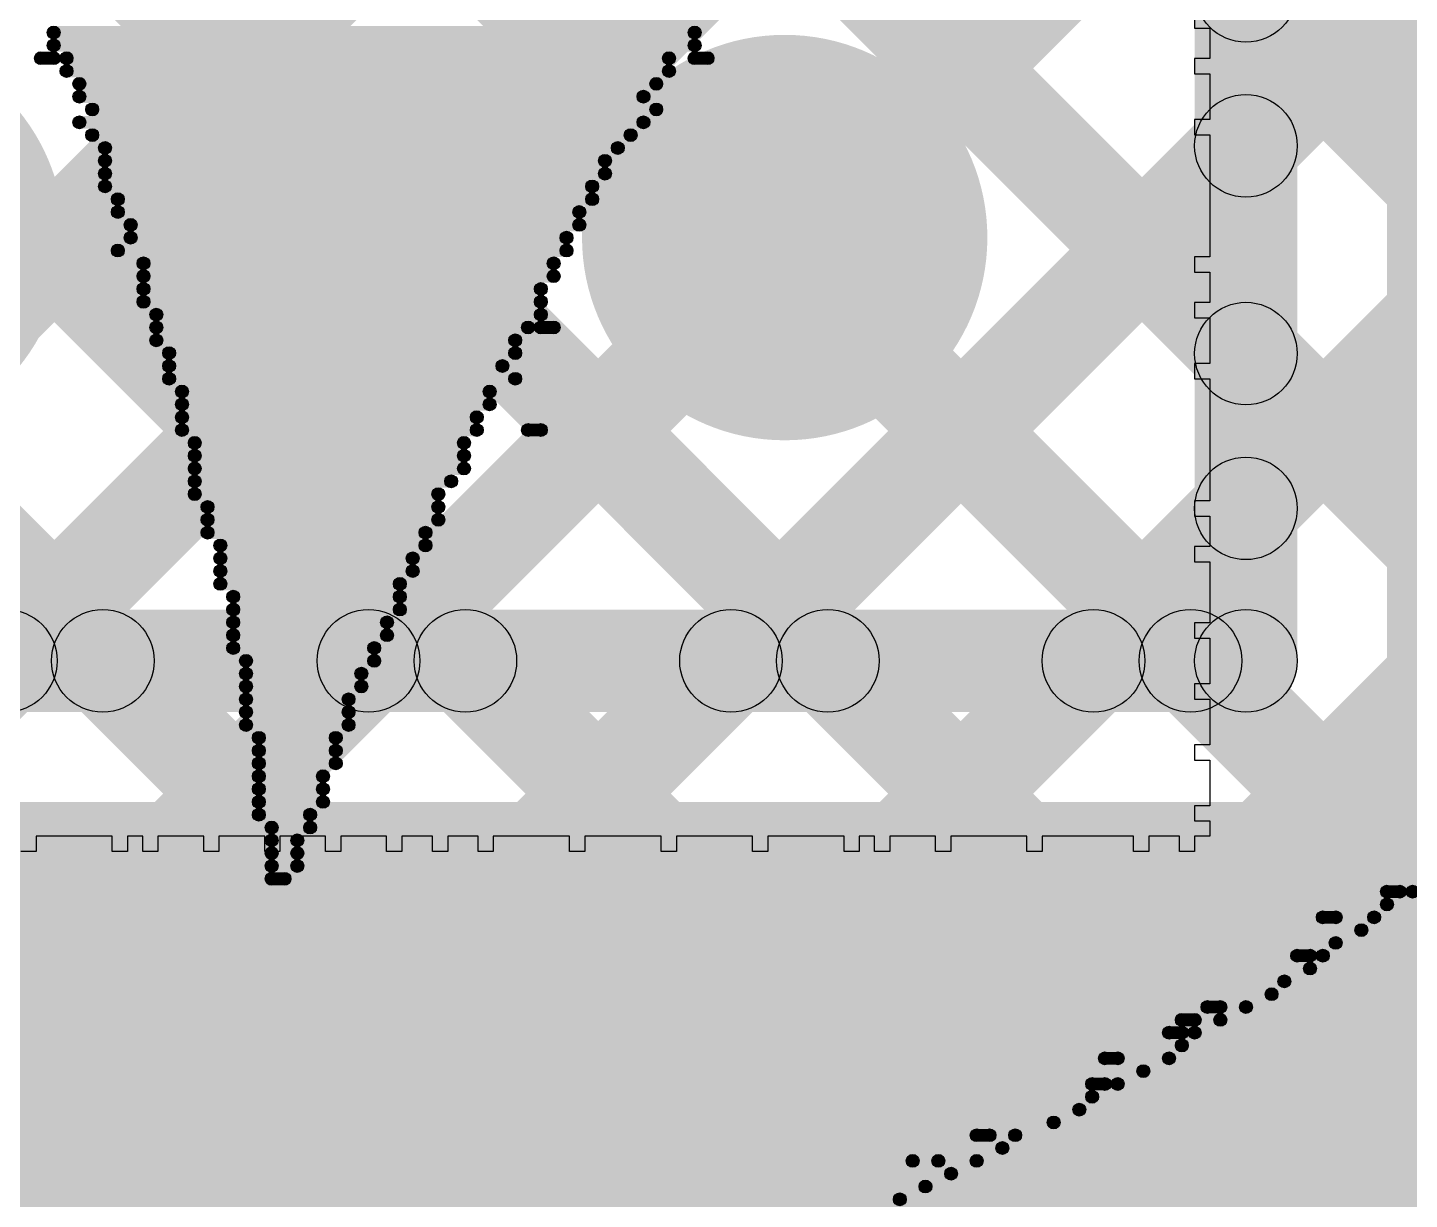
# Model space of a CAD drawing. Header units: millimetres. Extents: x 3.07 to 5.81, y 1.29 to 3.84.
# Drawn here: x 4.778 to 4.8857, y 1.425 to 1.5164 of the extents above; entities that cross this region are included whole.
import ezdxf

# ---------------------------------------------------------------- set-up
doc = ezdxf.new("R2010")
doc.units = ezdxf.units.MM
doc.header["$MEASUREMENT"] = 0
for name, color, linetype in [('BottomLayer', 5, 'Continuous'), ('BottomOverlay', 54, 'Continuous'), ('BottomSolder', 6, 'Continuous'), ('TopLayer', 1, 'Continuous'), ('TopOverlay', 2, 'Continuous'), ('TopSolder', 216, 'Continuous'), ('ViaHoleLayer', 16, 'Continuous')]:
    doc.layers.add(name, color=color, linetype=linetype)

msp = doc.modelspace()

# ---------------------------------------------------------------- hatches: boundary and pattern name
at = {"layer": 'BottomLayer'}
for points in [[(4.884, 1.449), (4.922, 1.449), (4.922, 2.071), (4.884, 2.071)], [(4.877, 1.467), (4.869, 1.467), (4.869, 1.92881), (4.877, 1.92881)], [(4.50417, 1.85413), (4.50983, 1.85979), (4.87583, 1.49379), (4.87017, 1.48813)], [(4.50417, 1.82585), (4.50983, 1.83151), (4.87151, 1.46983), (4.86585, 1.46417)], [(4.50417, 1.79757), (4.50983, 1.80322), (4.84322, 1.46983), (4.83757, 1.46417)], [(4.50417, 1.76928), (4.50983, 1.77494), (4.81494, 1.46983), (4.80928, 1.46417)], [(4.50417, 1.741), (4.50983, 1.74665), (4.78665, 1.46983), (4.781, 1.46417)], [(4.75081, 1.46417), (4.74515, 1.46983), (4.87017, 1.59485), (4.87583, 1.58919)], [(4.77909, 1.46417), (4.77343, 1.46983), (4.87017, 1.56657), (4.87583, 1.56091)], [(4.80737, 1.46417), (4.80172, 1.46983), (4.87017, 1.53828), (4.87583, 1.53263)], [(4.83566, 1.46417), (4.83, 1.46983), (4.87017, 1.51), (4.87583, 1.50434)], [(4.86394, 1.46417), (4.85829, 1.46983), (4.87017, 1.48171), (4.87583, 1.47606)], [(4.49574, 1.463), (4.49574, 1.471), (4.873, 1.471), (4.873, 1.463)], [(4.122, 1.396), (5.263, 1.396), (5.263, 1.456), (4.122, 1.456)]]:
    msp.add_hatch(color=5, dxfattribs=at).paths.add_polyline_path(points)
h = msp.add_hatch(color=5, dxfattribs=at)
edge = h.paths.add_edge_path()
edge.add_arc((4.873, 1.51925), 0.004, 0, 360)
h = msp.add_hatch(color=5, dxfattribs=at)
edge = h.paths.add_edge_path()
edge.add_arc((4.80102, 1.4999), 0.01181, 0, 360)
h = msp.add_hatch(color=5, dxfattribs=at)
edge = h.paths.add_edge_path()
edge.add_arc((4.83702, 1.50001), 0.01181, 0, 360)
h = msp.add_hatch(color=5, dxfattribs=at)
edge = h.paths.add_edge_path()
edge.add_arc((4.873, 1.50717), 0.004, 0, 360)
h = msp.add_hatch(color=5, dxfattribs=at)
edge = h.paths.add_edge_path()
edge.add_arc((4.873, 1.49096), 0.004, 0, 360)
h = msp.add_hatch(color=5, dxfattribs=at)
edge = h.paths.add_edge_path()
edge.add_arc((4.873, 1.47889), 0.004, 0, 360)
h = msp.add_hatch(color=5, dxfattribs=at)
edge = h.paths.add_edge_path()
edge.add_arc((4.77626, 1.467), 0.004, 0, 360)
h = msp.add_hatch(color=5, dxfattribs=at)
edge = h.paths.add_edge_path()
edge.add_arc((4.78383, 1.467), 0.004, 0, 360)
h = msp.add_hatch(color=5, dxfattribs=at)
edge = h.paths.add_edge_path()
edge.add_arc((4.80455, 1.467), 0.004, 0, 360)
h = msp.add_hatch(color=5, dxfattribs=at)
edge = h.paths.add_edge_path()
edge.add_arc((4.81211, 1.467), 0.004, 0, 360)
h = msp.add_hatch(color=5, dxfattribs=at)
edge = h.paths.add_edge_path()
edge.add_arc((4.83283, 1.467), 0.004, 0, 360)
h = msp.add_hatch(color=5, dxfattribs=at)
edge = h.paths.add_edge_path()
edge.add_arc((4.84039, 1.467), 0.004, 0, 360)
h = msp.add_hatch(color=5, dxfattribs=at)
edge = h.paths.add_edge_path()
edge.add_arc((4.86111, 1.467), 0.004, 0, 360)
h = msp.add_hatch(color=5, dxfattribs=at)
edge = h.paths.add_edge_path()
edge.add_arc((4.86868, 1.467), 0.004, 0, 360)
h = msp.add_hatch(color=5, dxfattribs=at)
edge = h.paths.add_edge_path()
edge.add_arc((4.873, 1.467), 0.004, 0, 360)
h = msp.add_hatch(color=5, dxfattribs=at)
edge = h.paths.add_edge_path()
edge.add_arc((4.873, 1.467), 0.004, 0, 360)
at = {"layer": 'BottomOverlay'}
h = msp.add_hatch(color=54, dxfattribs=at)
edge = h.paths.add_edge_path()
edge.add_arc((4.78, 1.516), 0.0005, 0, 360)
h = msp.add_hatch(color=54, dxfattribs=at)
edge = h.paths.add_edge_path()
edge.add_arc((4.78, 1.515), 0.0005, 0, 360)
for points in [[(4.78, 1.5155), (4.78, 1.5165), (4.83, 1.5165), (4.83, 1.5155)], [(4.78, 1.5145), (4.78, 1.5155), (4.83, 1.5155), (4.83, 1.5145)], [(4.779, 1.5135), (4.779, 1.5145), (4.78, 1.5145), (4.78, 1.5135)], [(4.781, 1.5135), (4.781, 1.5145), (4.828, 1.5145), (4.828, 1.5135)], [(4.83, 1.5135), (4.83, 1.5145), (4.831, 1.5145), (4.831, 1.5135)], [(4.781, 1.5125), (4.781, 1.5135), (4.828, 1.5135), (4.828, 1.5125)], [(4.782, 1.5115), (4.782, 1.5125), (4.827, 1.5125), (4.827, 1.5115)], [(4.782, 1.5105), (4.782, 1.5115), (4.826, 1.5115), (4.826, 1.5105)], [(4.783, 1.5095), (4.783, 1.5105), (4.827, 1.5105), (4.827, 1.5095)], [(4.782, 1.5085), (4.782, 1.5095), (4.826, 1.5095), (4.826, 1.5085)], [(4.783, 1.5075), (4.783, 1.5085), (4.825, 1.5085), (4.825, 1.5075)], [(4.784, 1.5065), (4.784, 1.5075), (4.824, 1.5075), (4.824, 1.5065)], [(4.784, 1.5055), (4.784, 1.5065), (4.823, 1.5065), (4.823, 1.5055)], [(4.784, 1.5045), (4.784, 1.5055), (4.823, 1.5055), (4.823, 1.5045)], [(4.784, 1.5035), (4.784, 1.5045), (4.822, 1.5045), (4.822, 1.5035)], [(4.785, 1.5025), (4.785, 1.5035), (4.822, 1.5035), (4.822, 1.5025)], [(4.785, 1.5015), (4.785, 1.5025), (4.821, 1.5025), (4.821, 1.5015)], [(4.786, 1.5005), (4.786, 1.5015), (4.821, 1.5015), (4.821, 1.5005)], [(4.786, 1.4995), (4.786, 1.5005), (4.82, 1.5005), (4.82, 1.4995)], [(4.785, 1.4985), (4.785, 1.4995), (4.82, 1.4995), (4.82, 1.4985)], [(4.787, 1.4975), (4.787, 1.4985), (4.819, 1.4985), (4.819, 1.4975)], [(4.787, 1.4965), (4.787, 1.4975), (4.819, 1.4975), (4.819, 1.4965)], [(4.787, 1.4955), (4.787, 1.4965), (4.818, 1.4965), (4.818, 1.4955)], [(4.787, 1.4945), (4.787, 1.4955), (4.818, 1.4955), (4.818, 1.4945)], [(4.788, 1.4935), (4.788, 1.4945), (4.818, 1.4945), (4.818, 1.4935)], [(4.788, 1.4925), (4.788, 1.4935), (4.817, 1.4935), (4.817, 1.4925)], [(4.818, 1.4925), (4.818, 1.4935), (4.819, 1.4935), (4.819, 1.4925)], [(4.788, 1.4915), (4.788, 1.4925), (4.816, 1.4925), (4.816, 1.4915)], [(4.789, 1.4905), (4.789, 1.4915), (4.816, 1.4915), (4.816, 1.4905)], [(4.789, 1.4895), (4.789, 1.4905), (4.815, 1.4905), (4.815, 1.4895)], [(4.789, 1.4885), (4.789, 1.4895), (4.816, 1.4895), (4.816, 1.4885)], [(4.79, 1.4875), (4.79, 1.4885), (4.814, 1.4885), (4.814, 1.4875)], [(4.79, 1.4865), (4.79, 1.4875), (4.814, 1.4875), (4.814, 1.4865)], [(4.79, 1.4855), (4.79, 1.4865), (4.813, 1.4865), (4.813, 1.4855)], [(4.79, 1.4845), (4.79, 1.4855), (4.813, 1.4855), (4.813, 1.4845)], [(4.817, 1.4845), (4.817, 1.4855), (4.818, 1.4855), (4.818, 1.4845)], [(4.791, 1.4835), (4.791, 1.4845), (4.812, 1.4845), (4.812, 1.4835)], [(4.791, 1.4825), (4.791, 1.4835), (4.812, 1.4835), (4.812, 1.4825)], [(4.791, 1.4815), (4.791, 1.4825), (4.812, 1.4825), (4.812, 1.4815)], [(4.791, 1.4805), (4.791, 1.4815), (4.811, 1.4815), (4.811, 1.4805)], [(4.791, 1.4795), (4.791, 1.4805), (4.81, 1.4805), (4.81, 1.4795)], [(4.792, 1.4785), (4.792, 1.4795), (4.81, 1.4795), (4.81, 1.4785)], [(4.792, 1.4775), (4.792, 1.4785), (4.81, 1.4785), (4.81, 1.4775)], [(4.792, 1.4765), (4.792, 1.4775), (4.809, 1.4775), (4.809, 1.4765)], [(4.793, 1.4755), (4.793, 1.4765), (4.809, 1.4765), (4.809, 1.4755)], [(4.793, 1.4745), (4.793, 1.4755), (4.808, 1.4755), (4.808, 1.4745)], [(4.793, 1.4735), (4.793, 1.4745), (4.808, 1.4745), (4.808, 1.4735)], [(4.793, 1.4725), (4.793, 1.4735), (4.807, 1.4735), (4.807, 1.4725)], [(4.794, 1.4715), (4.794, 1.4725), (4.807, 1.4725), (4.807, 1.4715)], [(4.794, 1.4705), (4.794, 1.4715), (4.807, 1.4715), (4.807, 1.4705)], [(4.794, 1.4695), (4.794, 1.4705), (4.806, 1.4705), (4.806, 1.4695)], [(4.794, 1.4685), (4.794, 1.4695), (4.806, 1.4695), (4.806, 1.4685)], [(4.794, 1.4675), (4.794, 1.4685), (4.805, 1.4685), (4.805, 1.4675)], [(4.795, 1.4665), (4.795, 1.4675), (4.805, 1.4675), (4.805, 1.4665)], [(4.795, 1.4655), (4.795, 1.4665), (4.804, 1.4665), (4.804, 1.4655)], [(4.795, 1.4645), (4.795, 1.4655), (4.804, 1.4655), (4.804, 1.4645)], [(4.795, 1.4635), (4.795, 1.4645), (4.803, 1.4645), (4.803, 1.4635)], [(4.795, 1.4625), (4.795, 1.4635), (4.803, 1.4635), (4.803, 1.4625)], [(4.795, 1.4615), (4.795, 1.4625), (4.803, 1.4625), (4.803, 1.4615)], [(4.796, 1.4605), (4.796, 1.4615), (4.802, 1.4615), (4.802, 1.4605)], [(4.796, 1.4595), (4.796, 1.4605), (4.802, 1.4605), (4.802, 1.4595)], [(4.796, 1.4585), (4.796, 1.4595), (4.802, 1.4595), (4.802, 1.4585)], [(4.796, 1.4575), (4.796, 1.4585), (4.801, 1.4585), (4.801, 1.4575)], [(4.796, 1.4565), (4.796, 1.4575), (4.801, 1.4575), (4.801, 1.4565)], [(4.796, 1.4555), (4.796, 1.4565), (4.801, 1.4565), (4.801, 1.4555)], [(4.796, 1.4545), (4.796, 1.4555), (4.8, 1.4555), (4.8, 1.4545)], [(4.797, 1.4535), (4.797, 1.4545), (4.8, 1.4545), (4.8, 1.4535)], [(4.797, 1.4525), (4.797, 1.4535), (4.799, 1.4535), (4.799, 1.4525)], [(4.797, 1.4515), (4.797, 1.4525), (4.799, 1.4525), (4.799, 1.4515)], [(4.797, 1.4505), (4.797, 1.4515), (4.799, 1.4515), (4.799, 1.4505)], [(4.797, 1.4495), (4.797, 1.4505), (4.798, 1.4505), (4.798, 1.4495)], [(4.884, 1.4485), (4.884, 1.4495), (4.885, 1.4495), (4.885, 1.4485)], [(4.884, 1.4475), (4.884, 1.4485), (4.917, 1.4485), (4.917, 1.4475)], [(4.879, 1.4465), (4.879, 1.4475), (4.88, 1.4475), (4.88, 1.4465)], [(4.882, 1.4455), (4.882, 1.4465), (4.915, 1.4465), (4.915, 1.4455)], [(4.883, 1.4465), (4.883, 1.4475), (4.916, 1.4475), (4.916, 1.4465)], [(4.88, 1.4445), (4.88, 1.4455), (4.914, 1.4455), (4.914, 1.4445)], [(4.877, 1.4435), (4.877, 1.4445), (4.878, 1.4445), (4.878, 1.4435)], [(4.879, 1.4435), (4.879, 1.4445), (4.913, 1.4445), (4.913, 1.4435)], [(4.878, 1.4425), (4.878, 1.4435), (4.912, 1.4435), (4.912, 1.4425)], [(4.876, 1.4415), (4.876, 1.4425), (4.91, 1.4425), (4.91, 1.4415)], [(4.875, 1.4405), (4.875, 1.4415), (4.909, 1.4415), (4.909, 1.4405)], [(4.87, 1.4395), (4.87, 1.4405), (4.871, 1.4405), (4.871, 1.4395)], [(4.873, 1.4395), (4.873, 1.4405), (4.909, 1.4405), (4.909, 1.4395)], [(4.868, 1.4385), (4.868, 1.4395), (4.869, 1.4395), (4.869, 1.4385)], [(4.871, 1.4385), (4.871, 1.4395), (4.907, 1.4395), (4.907, 1.4385)], [(4.867, 1.4375), (4.867, 1.4385), (4.868, 1.4385), (4.868, 1.4375)], [(4.869, 1.4375), (4.869, 1.4385), (4.906, 1.4385), (4.906, 1.4375)], [(4.868, 1.4365), (4.868, 1.4375), (4.904, 1.4375), (4.904, 1.4365)], [(4.862, 1.4355), (4.862, 1.4365), (4.863, 1.4365), (4.863, 1.4355)], [(4.867, 1.4355), (4.867, 1.4365), (4.903, 1.4365), (4.903, 1.4355)], [(4.865, 1.4345), (4.865, 1.4355), (4.902, 1.4355), (4.902, 1.4345)], [(4.861, 1.4335), (4.861, 1.4345), (4.862, 1.4345), (4.862, 1.4335)], [(4.863, 1.4335), (4.863, 1.4345), (4.901, 1.4345), (4.901, 1.4335)], [(4.86, 1.4315), (4.86, 1.4325), (4.898, 1.4325), (4.898, 1.4315)], [(4.861, 1.4325), (4.861, 1.4335), (4.899, 1.4335), (4.899, 1.4325)], [(4.858, 1.4305), (4.858, 1.4315), (4.897, 1.4315), (4.897, 1.4305)], [(4.852, 1.4295), (4.852, 1.4305), (4.853, 1.4305), (4.853, 1.4295)], [(4.855, 1.4295), (4.855, 1.4305), (4.895, 1.4305), (4.895, 1.4295)], [(4.854, 1.4285), (4.854, 1.4295), (4.894, 1.4295), (4.894, 1.4285)], [(4.847, 1.4275), (4.847, 1.4285), (4.849, 1.4285), (4.849, 1.4275)], [(4.852, 1.4275), (4.852, 1.4285), (4.893, 1.4285), (4.893, 1.4275)], [(4.85, 1.4265), (4.85, 1.4275), (4.891, 1.4275), (4.891, 1.4265)], [(4.848, 1.4255), (4.848, 1.4265), (4.89, 1.4265), (4.89, 1.4255)], [(4.846, 1.4245), (4.846, 1.4255), (4.888, 1.4255), (4.888, 1.4245)]]:
    msp.add_hatch(color=54, dxfattribs=at).paths.add_polyline_path(points)
h = msp.add_hatch(color=54, dxfattribs=at)
edge = h.paths.add_edge_path()
edge.add_arc((4.83, 1.516), 0.0005, 0, 360)
h = msp.add_hatch(color=54, dxfattribs=at)
edge = h.paths.add_edge_path()
edge.add_arc((4.83, 1.515), 0.0005, 0, 360)
h = msp.add_hatch(color=54, dxfattribs=at)
edge = h.paths.add_edge_path()
edge.add_arc((4.779, 1.514), 0.0005, 0, 360)
h = msp.add_hatch(color=54, dxfattribs=at)
edge = h.paths.add_edge_path()
edge.add_arc((4.78, 1.514), 0.0005, 0, 360)
h = msp.add_hatch(color=54, dxfattribs=at)
edge = h.paths.add_edge_path()
edge.add_arc((4.781, 1.514), 0.0005, 0, 360)
h = msp.add_hatch(color=54, dxfattribs=at)
edge = h.paths.add_edge_path()
edge.add_arc((4.828, 1.514), 0.0005, 0, 360)
h = msp.add_hatch(color=54, dxfattribs=at)
edge = h.paths.add_edge_path()
edge.add_arc((4.83, 1.514), 0.0005, 0, 360)
h = msp.add_hatch(color=54, dxfattribs=at)
edge = h.paths.add_edge_path()
edge.add_arc((4.831, 1.514), 0.0005, 0, 360)
h = msp.add_hatch(color=54, dxfattribs=at)
edge = h.paths.add_edge_path()
edge.add_arc((4.781, 1.513), 0.0005, 0, 360)
h = msp.add_hatch(color=54, dxfattribs=at)
edge = h.paths.add_edge_path()
edge.add_arc((4.828, 1.513), 0.0005, 0, 360)
h = msp.add_hatch(color=54, dxfattribs=at)
edge = h.paths.add_edge_path()
edge.add_arc((4.782, 1.512), 0.0005, 0, 360)
h = msp.add_hatch(color=54, dxfattribs=at)
edge = h.paths.add_edge_path()
edge.add_arc((4.827, 1.512), 0.0005, 0, 360)
h = msp.add_hatch(color=54, dxfattribs=at)
edge = h.paths.add_edge_path()
edge.add_arc((4.782, 1.511), 0.0005, 0, 360)
h = msp.add_hatch(color=54, dxfattribs=at)
edge = h.paths.add_edge_path()
edge.add_arc((4.826, 1.511), 0.0005, 0, 360)
h = msp.add_hatch(color=54, dxfattribs=at)
edge = h.paths.add_edge_path()
edge.add_arc((4.783, 1.51), 0.0005, 0, 360)
h = msp.add_hatch(color=54, dxfattribs=at)
edge = h.paths.add_edge_path()
edge.add_arc((4.827, 1.51), 0.0005, 0, 360)
h = msp.add_hatch(color=54, dxfattribs=at)
edge = h.paths.add_edge_path()
edge.add_arc((4.782, 1.509), 0.0005, 0, 360)
h = msp.add_hatch(color=54, dxfattribs=at)
edge = h.paths.add_edge_path()
edge.add_arc((4.826, 1.509), 0.0005, 0, 360)
h = msp.add_hatch(color=54, dxfattribs=at)
edge = h.paths.add_edge_path()
edge.add_arc((4.783, 1.508), 0.0005, 0, 360)
h = msp.add_hatch(color=54, dxfattribs=at)
edge = h.paths.add_edge_path()
edge.add_arc((4.825, 1.508), 0.0005, 0, 360)
h = msp.add_hatch(color=54, dxfattribs=at)
edge = h.paths.add_edge_path()
edge.add_arc((4.784, 1.507), 0.0005, 0, 360)
h = msp.add_hatch(color=54, dxfattribs=at)
edge = h.paths.add_edge_path()
edge.add_arc((4.824, 1.507), 0.0005, 0, 360)
h = msp.add_hatch(color=54, dxfattribs=at)
edge = h.paths.add_edge_path()
edge.add_arc((4.784, 1.506), 0.0005, 0, 360)
h = msp.add_hatch(color=54, dxfattribs=at)
edge = h.paths.add_edge_path()
edge.add_arc((4.823, 1.506), 0.0005, 0, 360)
h = msp.add_hatch(color=54, dxfattribs=at)
edge = h.paths.add_edge_path()
edge.add_arc((4.784, 1.505), 0.0005, 0, 360)
h = msp.add_hatch(color=54, dxfattribs=at)
edge = h.paths.add_edge_path()
edge.add_arc((4.823, 1.505), 0.0005, 0, 360)
h = msp.add_hatch(color=54, dxfattribs=at)
edge = h.paths.add_edge_path()
edge.add_arc((4.784, 1.504), 0.0005, 0, 360)
h = msp.add_hatch(color=54, dxfattribs=at)
edge = h.paths.add_edge_path()
edge.add_arc((4.822, 1.504), 0.0005, 0, 360)
h = msp.add_hatch(color=54, dxfattribs=at)
edge = h.paths.add_edge_path()
edge.add_arc((4.785, 1.503), 0.0005, 0, 360)
h = msp.add_hatch(color=54, dxfattribs=at)
edge = h.paths.add_edge_path()
edge.add_arc((4.822, 1.503), 0.0005, 0, 360)
h = msp.add_hatch(color=54, dxfattribs=at)
edge = h.paths.add_edge_path()
edge.add_arc((4.785, 1.502), 0.0005, 0, 360)
h = msp.add_hatch(color=54, dxfattribs=at)
edge = h.paths.add_edge_path()
edge.add_arc((4.786, 1.501), 0.0005, 0, 360)
h = msp.add_hatch(color=54, dxfattribs=at)
edge = h.paths.add_edge_path()
edge.add_arc((4.821, 1.502), 0.0005, 0, 360)
h = msp.add_hatch(color=54, dxfattribs=at)
edge = h.paths.add_edge_path()
edge.add_arc((4.821, 1.501), 0.0005, 0, 360)
h = msp.add_hatch(color=54, dxfattribs=at)
edge = h.paths.add_edge_path()
edge.add_arc((4.786, 1.5), 0.0005, 0, 360)
h = msp.add_hatch(color=54, dxfattribs=at)
edge = h.paths.add_edge_path()
edge.add_arc((4.82, 1.5), 0.0005, 0, 360)
h = msp.add_hatch(color=54, dxfattribs=at)
edge = h.paths.add_edge_path()
edge.add_arc((4.785, 1.499), 0.0005, 0, 360)
h = msp.add_hatch(color=54, dxfattribs=at)
edge = h.paths.add_edge_path()
edge.add_arc((4.82, 1.499), 0.0005, 0, 360)
h = msp.add_hatch(color=54, dxfattribs=at)
edge = h.paths.add_edge_path()
edge.add_arc((4.787, 1.498), 0.0005, 0, 360)
h = msp.add_hatch(color=54, dxfattribs=at)
edge = h.paths.add_edge_path()
edge.add_arc((4.819, 1.498), 0.0005, 0, 360)
h = msp.add_hatch(color=54, dxfattribs=at)
edge = h.paths.add_edge_path()
edge.add_arc((4.787, 1.497), 0.0005, 0, 360)
h = msp.add_hatch(color=54, dxfattribs=at)
edge = h.paths.add_edge_path()
edge.add_arc((4.819, 1.497), 0.0005, 0, 360)
h = msp.add_hatch(color=54, dxfattribs=at)
edge = h.paths.add_edge_path()
edge.add_arc((4.787, 1.496), 0.0005, 0, 360)
h = msp.add_hatch(color=54, dxfattribs=at)
edge = h.paths.add_edge_path()
edge.add_arc((4.818, 1.496), 0.0005, 0, 360)
h = msp.add_hatch(color=54, dxfattribs=at)
edge = h.paths.add_edge_path()
edge.add_arc((4.787, 1.495), 0.0005, 0, 360)
h = msp.add_hatch(color=54, dxfattribs=at)
edge = h.paths.add_edge_path()
edge.add_arc((4.818, 1.495), 0.0005, 0, 360)
h = msp.add_hatch(color=54, dxfattribs=at)
edge = h.paths.add_edge_path()
edge.add_arc((4.788, 1.494), 0.0005, 0, 360)
h = msp.add_hatch(color=54, dxfattribs=at)
edge = h.paths.add_edge_path()
edge.add_arc((4.818, 1.494), 0.0005, 0, 360)
h = msp.add_hatch(color=54, dxfattribs=at)
edge = h.paths.add_edge_path()
edge.add_arc((4.788, 1.493), 0.0005, 0, 360)
h = msp.add_hatch(color=54, dxfattribs=at)
edge = h.paths.add_edge_path()
edge.add_arc((4.817, 1.493), 0.0005, 0, 360)
h = msp.add_hatch(color=54, dxfattribs=at)
edge = h.paths.add_edge_path()
edge.add_arc((4.818, 1.493), 0.0005, 0, 360)
h = msp.add_hatch(color=54, dxfattribs=at)
edge = h.paths.add_edge_path()
edge.add_arc((4.819, 1.493), 0.0005, 0, 360)
h = msp.add_hatch(color=54, dxfattribs=at)
edge = h.paths.add_edge_path()
edge.add_arc((4.788, 1.492), 0.0005, 0, 360)
h = msp.add_hatch(color=54, dxfattribs=at)
edge = h.paths.add_edge_path()
edge.add_arc((4.816, 1.492), 0.0005, 0, 360)
h = msp.add_hatch(color=54, dxfattribs=at)
edge = h.paths.add_edge_path()
edge.add_arc((4.789, 1.491), 0.0005, 0, 360)
h = msp.add_hatch(color=54, dxfattribs=at)
edge = h.paths.add_edge_path()
edge.add_arc((4.816, 1.491), 0.0005, 0, 360)
h = msp.add_hatch(color=54, dxfattribs=at)
edge = h.paths.add_edge_path()
edge.add_arc((4.789, 1.49), 0.0005, 0, 360)
h = msp.add_hatch(color=54, dxfattribs=at)
edge = h.paths.add_edge_path()
edge.add_arc((4.815, 1.49), 0.0005, 0, 360)
h = msp.add_hatch(color=54, dxfattribs=at)
edge = h.paths.add_edge_path()
edge.add_arc((4.789, 1.489), 0.0005, 0, 360)
h = msp.add_hatch(color=54, dxfattribs=at)
edge = h.paths.add_edge_path()
edge.add_arc((4.816, 1.489), 0.0005, 0, 360)
h = msp.add_hatch(color=54, dxfattribs=at)
edge = h.paths.add_edge_path()
edge.add_arc((4.79, 1.488), 0.0005, 0, 360)
h = msp.add_hatch(color=54, dxfattribs=at)
edge = h.paths.add_edge_path()
edge.add_arc((4.79, 1.487), 0.0005, 0, 360)
h = msp.add_hatch(color=54, dxfattribs=at)
edge = h.paths.add_edge_path()
edge.add_arc((4.814, 1.488), 0.0005, 0, 360)
h = msp.add_hatch(color=54, dxfattribs=at)
edge = h.paths.add_edge_path()
edge.add_arc((4.814, 1.487), 0.0005, 0, 360)
h = msp.add_hatch(color=54, dxfattribs=at)
edge = h.paths.add_edge_path()
edge.add_arc((4.79, 1.486), 0.0005, 0, 360)
h = msp.add_hatch(color=54, dxfattribs=at)
edge = h.paths.add_edge_path()
edge.add_arc((4.813, 1.486), 0.0005, 0, 360)
h = msp.add_hatch(color=54, dxfattribs=at)
edge = h.paths.add_edge_path()
edge.add_arc((4.79, 1.485), 0.0005, 0, 360)
h = msp.add_hatch(color=54, dxfattribs=at)
edge = h.paths.add_edge_path()
edge.add_arc((4.813, 1.485), 0.0005, 0, 360)
h = msp.add_hatch(color=54, dxfattribs=at)
edge = h.paths.add_edge_path()
edge.add_arc((4.817, 1.485), 0.0005, 0, 360)
h = msp.add_hatch(color=54, dxfattribs=at)
edge = h.paths.add_edge_path()
edge.add_arc((4.818, 1.485), 0.0005, 0, 360)
h = msp.add_hatch(color=54, dxfattribs=at)
edge = h.paths.add_edge_path()
edge.add_arc((4.791, 1.484), 0.0005, 0, 360)
h = msp.add_hatch(color=54, dxfattribs=at)
edge = h.paths.add_edge_path()
edge.add_arc((4.812, 1.484), 0.0005, 0, 360)
h = msp.add_hatch(color=54, dxfattribs=at)
edge = h.paths.add_edge_path()
edge.add_arc((4.791, 1.483), 0.0005, 0, 360)
h = msp.add_hatch(color=54, dxfattribs=at)
edge = h.paths.add_edge_path()
edge.add_arc((4.812, 1.483), 0.0005, 0, 360)
h = msp.add_hatch(color=54, dxfattribs=at)
edge = h.paths.add_edge_path()
edge.add_arc((4.791, 1.482), 0.0005, 0, 360)
h = msp.add_hatch(color=54, dxfattribs=at)
edge = h.paths.add_edge_path()
edge.add_arc((4.812, 1.482), 0.0005, 0, 360)
h = msp.add_hatch(color=54, dxfattribs=at)
edge = h.paths.add_edge_path()
edge.add_arc((4.791, 1.481), 0.0005, 0, 360)
h = msp.add_hatch(color=54, dxfattribs=at)
edge = h.paths.add_edge_path()
edge.add_arc((4.811, 1.481), 0.0005, 0, 360)
h = msp.add_hatch(color=54, dxfattribs=at)
edge = h.paths.add_edge_path()
edge.add_arc((4.791, 1.48), 0.0005, 0, 360)
h = msp.add_hatch(color=54, dxfattribs=at)
edge = h.paths.add_edge_path()
edge.add_arc((4.81, 1.48), 0.0005, 0, 360)
h = msp.add_hatch(color=54, dxfattribs=at)
edge = h.paths.add_edge_path()
edge.add_arc((4.792, 1.479), 0.0005, 0, 360)
h = msp.add_hatch(color=54, dxfattribs=at)
edge = h.paths.add_edge_path()
edge.add_arc((4.81, 1.479), 0.0005, 0, 360)
h = msp.add_hatch(color=54, dxfattribs=at)
edge = h.paths.add_edge_path()
edge.add_arc((4.792, 1.478), 0.0005, 0, 360)
h = msp.add_hatch(color=54, dxfattribs=at)
edge = h.paths.add_edge_path()
edge.add_arc((4.81, 1.478), 0.0005, 0, 360)
h = msp.add_hatch(color=54, dxfattribs=at)
edge = h.paths.add_edge_path()
edge.add_arc((4.792, 1.477), 0.0005, 0, 360)
h = msp.add_hatch(color=54, dxfattribs=at)
edge = h.paths.add_edge_path()
edge.add_arc((4.809, 1.477), 0.0005, 0, 360)
h = msp.add_hatch(color=54, dxfattribs=at)
edge = h.paths.add_edge_path()
edge.add_arc((4.793, 1.476), 0.0005, 0, 360)
h = msp.add_hatch(color=54, dxfattribs=at)
edge = h.paths.add_edge_path()
edge.add_arc((4.809, 1.476), 0.0005, 0, 360)
h = msp.add_hatch(color=54, dxfattribs=at)
edge = h.paths.add_edge_path()
edge.add_arc((4.793, 1.475), 0.0005, 0, 360)
h = msp.add_hatch(color=54, dxfattribs=at)
edge = h.paths.add_edge_path()
edge.add_arc((4.793, 1.474), 0.0005, 0, 360)
h = msp.add_hatch(color=54, dxfattribs=at)
edge = h.paths.add_edge_path()
edge.add_arc((4.808, 1.475), 0.0005, 0, 360)
h = msp.add_hatch(color=54, dxfattribs=at)
edge = h.paths.add_edge_path()
edge.add_arc((4.808, 1.474), 0.0005, 0, 360)
h = msp.add_hatch(color=54, dxfattribs=at)
edge = h.paths.add_edge_path()
edge.add_arc((4.793, 1.473), 0.0005, 0, 360)
h = msp.add_hatch(color=54, dxfattribs=at)
edge = h.paths.add_edge_path()
edge.add_arc((4.807, 1.473), 0.0005, 0, 360)
h = msp.add_hatch(color=54, dxfattribs=at)
edge = h.paths.add_edge_path()
edge.add_arc((4.794, 1.472), 0.0005, 0, 360)
h = msp.add_hatch(color=54, dxfattribs=at)
edge = h.paths.add_edge_path()
edge.add_arc((4.807, 1.472), 0.0005, 0, 360)
h = msp.add_hatch(color=54, dxfattribs=at)
edge = h.paths.add_edge_path()
edge.add_arc((4.794, 1.471), 0.0005, 0, 360)
h = msp.add_hatch(color=54, dxfattribs=at)
edge = h.paths.add_edge_path()
edge.add_arc((4.807, 1.471), 0.0005, 0, 360)
h = msp.add_hatch(color=54, dxfattribs=at)
edge = h.paths.add_edge_path()
edge.add_arc((4.794, 1.47), 0.0005, 0, 360)
h = msp.add_hatch(color=54, dxfattribs=at)
edge = h.paths.add_edge_path()
edge.add_arc((4.806, 1.47), 0.0005, 0, 360)
h = msp.add_hatch(color=54, dxfattribs=at)
edge = h.paths.add_edge_path()
edge.add_arc((4.794, 1.469), 0.0005, 0, 360)
h = msp.add_hatch(color=54, dxfattribs=at)
edge = h.paths.add_edge_path()
edge.add_arc((4.806, 1.469), 0.0005, 0, 360)
h = msp.add_hatch(color=54, dxfattribs=at)
edge = h.paths.add_edge_path()
edge.add_arc((4.794, 1.468), 0.0005, 0, 360)
h = msp.add_hatch(color=54, dxfattribs=at)
edge = h.paths.add_edge_path()
edge.add_arc((4.805, 1.468), 0.0005, 0, 360)
h = msp.add_hatch(color=54, dxfattribs=at)
edge = h.paths.add_edge_path()
edge.add_arc((4.795, 1.467), 0.0005, 0, 360)
h = msp.add_hatch(color=54, dxfattribs=at)
edge = h.paths.add_edge_path()
edge.add_arc((4.805, 1.467), 0.0005, 0, 360)
h = msp.add_hatch(color=54, dxfattribs=at)
edge = h.paths.add_edge_path()
edge.add_arc((4.795, 1.466), 0.0005, 0, 360)
h = msp.add_hatch(color=54, dxfattribs=at)
edge = h.paths.add_edge_path()
edge.add_arc((4.804, 1.466), 0.0005, 0, 360)
h = msp.add_hatch(color=54, dxfattribs=at)
edge = h.paths.add_edge_path()
edge.add_arc((4.795, 1.465), 0.0005, 0, 360)
h = msp.add_hatch(color=54, dxfattribs=at)
edge = h.paths.add_edge_path()
edge.add_arc((4.804, 1.465), 0.0005, 0, 360)
h = msp.add_hatch(color=54, dxfattribs=at)
edge = h.paths.add_edge_path()
edge.add_arc((4.795, 1.464), 0.0005, 0, 360)
h = msp.add_hatch(color=54, dxfattribs=at)
edge = h.paths.add_edge_path()
edge.add_arc((4.803, 1.464), 0.0005, 0, 360)
h = msp.add_hatch(color=54, dxfattribs=at)
edge = h.paths.add_edge_path()
edge.add_arc((4.795, 1.463), 0.0005, 0, 360)
h = msp.add_hatch(color=54, dxfattribs=at)
edge = h.paths.add_edge_path()
edge.add_arc((4.803, 1.463), 0.0005, 0, 360)
h = msp.add_hatch(color=54, dxfattribs=at)
edge = h.paths.add_edge_path()
edge.add_arc((4.795, 1.462), 0.0005, 0, 360)
h = msp.add_hatch(color=54, dxfattribs=at)
edge = h.paths.add_edge_path()
edge.add_arc((4.803, 1.462), 0.0005, 0, 360)
h = msp.add_hatch(color=54, dxfattribs=at)
edge = h.paths.add_edge_path()
edge.add_arc((4.796, 1.461), 0.0005, 0, 360)
h = msp.add_hatch(color=54, dxfattribs=at)
edge = h.paths.add_edge_path()
edge.add_arc((4.796, 1.46), 0.0005, 0, 360)
h = msp.add_hatch(color=54, dxfattribs=at)
edge = h.paths.add_edge_path()
edge.add_arc((4.802, 1.461), 0.0005, 0, 360)
h = msp.add_hatch(color=54, dxfattribs=at)
edge = h.paths.add_edge_path()
edge.add_arc((4.802, 1.46), 0.0005, 0, 360)
h = msp.add_hatch(color=54, dxfattribs=at)
edge = h.paths.add_edge_path()
edge.add_arc((4.796, 1.459), 0.0005, 0, 360)
h = msp.add_hatch(color=54, dxfattribs=at)
edge = h.paths.add_edge_path()
edge.add_arc((4.802, 1.459), 0.0005, 0, 360)
h = msp.add_hatch(color=54, dxfattribs=at)
edge = h.paths.add_edge_path()
edge.add_arc((4.796, 1.458), 0.0005, 0, 360)
h = msp.add_hatch(color=54, dxfattribs=at)
edge = h.paths.add_edge_path()
edge.add_arc((4.801, 1.458), 0.0005, 0, 360)
h = msp.add_hatch(color=54, dxfattribs=at)
edge = h.paths.add_edge_path()
edge.add_arc((4.796, 1.457), 0.0005, 0, 360)
h = msp.add_hatch(color=54, dxfattribs=at)
edge = h.paths.add_edge_path()
edge.add_arc((4.801, 1.457), 0.0005, 0, 360)
h = msp.add_hatch(color=54, dxfattribs=at)
edge = h.paths.add_edge_path()
edge.add_arc((4.796, 1.456), 0.0005, 0, 360)
h = msp.add_hatch(color=54, dxfattribs=at)
edge = h.paths.add_edge_path()
edge.add_arc((4.801, 1.456), 0.0005, 0, 360)
h = msp.add_hatch(color=54, dxfattribs=at)
edge = h.paths.add_edge_path()
edge.add_arc((4.796, 1.455), 0.0005, 0, 360)
h = msp.add_hatch(color=54, dxfattribs=at)
edge = h.paths.add_edge_path()
edge.add_arc((4.8, 1.455), 0.0005, 0, 360)
h = msp.add_hatch(color=54, dxfattribs=at)
edge = h.paths.add_edge_path()
edge.add_arc((4.797, 1.454), 0.0005, 0, 360)
h = msp.add_hatch(color=54, dxfattribs=at)
edge = h.paths.add_edge_path()
edge.add_arc((4.8, 1.454), 0.0005, 0, 360)
h = msp.add_hatch(color=54, dxfattribs=at)
edge = h.paths.add_edge_path()
edge.add_arc((4.797, 1.453), 0.0005, 0, 360)
h = msp.add_hatch(color=54, dxfattribs=at)
edge = h.paths.add_edge_path()
edge.add_arc((4.799, 1.453), 0.0005, 0, 360)
h = msp.add_hatch(color=54, dxfattribs=at)
edge = h.paths.add_edge_path()
edge.add_arc((4.797, 1.452), 0.0005, 0, 360)
h = msp.add_hatch(color=54, dxfattribs=at)
edge = h.paths.add_edge_path()
edge.add_arc((4.799, 1.452), 0.0005, 0, 360)
h = msp.add_hatch(color=54, dxfattribs=at)
edge = h.paths.add_edge_path()
edge.add_arc((4.797, 1.451), 0.0005, 0, 360)
h = msp.add_hatch(color=54, dxfattribs=at)
edge = h.paths.add_edge_path()
edge.add_arc((4.799, 1.451), 0.0005, 0, 360)
h = msp.add_hatch(color=54, dxfattribs=at)
edge = h.paths.add_edge_path()
edge.add_arc((4.797, 1.45), 0.0005, 0, 360)
h = msp.add_hatch(color=54, dxfattribs=at)
edge = h.paths.add_edge_path()
edge.add_arc((4.798, 1.45), 0.0005, 0, 360)
h = msp.add_hatch(color=54, dxfattribs=at)
edge = h.paths.add_edge_path()
edge.add_arc((4.884, 1.449), 0.0005, 0, 360)
h = msp.add_hatch(color=54, dxfattribs=at)
edge = h.paths.add_edge_path()
edge.add_arc((4.885, 1.449), 0.0005, 0, 360)
h = msp.add_hatch(color=54, dxfattribs=at)
edge = h.paths.add_edge_path()
edge.add_arc((4.886, 1.449), 0.0005, 0, 360)
h = msp.add_hatch(color=54, dxfattribs=at)
edge = h.paths.add_edge_path()
edge.add_arc((4.884, 1.448), 0.0005, 0, 360)
h = msp.add_hatch(color=54, dxfattribs=at)
edge = h.paths.add_edge_path()
edge.add_arc((4.879, 1.447), 0.0005, 0, 360)
h = msp.add_hatch(color=54, dxfattribs=at)
edge = h.paths.add_edge_path()
edge.add_arc((4.88, 1.447), 0.0005, 0, 360)
h = msp.add_hatch(color=54, dxfattribs=at)
edge = h.paths.add_edge_path()
edge.add_arc((4.882, 1.446), 0.0005, 0, 360)
h = msp.add_hatch(color=54, dxfattribs=at)
edge = h.paths.add_edge_path()
edge.add_arc((4.883, 1.447), 0.0005, 0, 360)
h = msp.add_hatch(color=54, dxfattribs=at)
edge = h.paths.add_edge_path()
edge.add_arc((4.88, 1.445), 0.0005, 0, 360)
h = msp.add_hatch(color=54, dxfattribs=at)
edge = h.paths.add_edge_path()
edge.add_arc((4.877, 1.444), 0.0005, 0, 360)
h = msp.add_hatch(color=54, dxfattribs=at)
edge = h.paths.add_edge_path()
edge.add_arc((4.878, 1.444), 0.0005, 0, 360)
h = msp.add_hatch(color=54, dxfattribs=at)
edge = h.paths.add_edge_path()
edge.add_arc((4.879, 1.444), 0.0005, 0, 360)
h = msp.add_hatch(color=54, dxfattribs=at)
edge = h.paths.add_edge_path()
edge.add_arc((4.878, 1.443), 0.0005, 0, 360)
h = msp.add_hatch(color=54, dxfattribs=at)
edge = h.paths.add_edge_path()
edge.add_arc((4.876, 1.442), 0.0005, 0, 360)
h = msp.add_hatch(color=54, dxfattribs=at)
edge = h.paths.add_edge_path()
edge.add_arc((4.875, 1.441), 0.0005, 0, 360)
h = msp.add_hatch(color=54, dxfattribs=at)
edge = h.paths.add_edge_path()
edge.add_arc((4.87, 1.44), 0.0005, 0, 360)
h = msp.add_hatch(color=54, dxfattribs=at)
edge = h.paths.add_edge_path()
edge.add_arc((4.871, 1.44), 0.0005, 0, 360)
h = msp.add_hatch(color=54, dxfattribs=at)
edge = h.paths.add_edge_path()
edge.add_arc((4.873, 1.44), 0.0005, 0, 360)
h = msp.add_hatch(color=54, dxfattribs=at)
edge = h.paths.add_edge_path()
edge.add_arc((4.868, 1.439), 0.0005, 0, 360)
h = msp.add_hatch(color=54, dxfattribs=at)
edge = h.paths.add_edge_path()
edge.add_arc((4.869, 1.439), 0.0005, 0, 360)
h = msp.add_hatch(color=54, dxfattribs=at)
edge = h.paths.add_edge_path()
edge.add_arc((4.871, 1.439), 0.0005, 0, 360)
h = msp.add_hatch(color=54, dxfattribs=at)
edge = h.paths.add_edge_path()
edge.add_arc((4.867, 1.438), 0.0005, 0, 360)
h = msp.add_hatch(color=54, dxfattribs=at)
edge = h.paths.add_edge_path()
edge.add_arc((4.868, 1.438), 0.0005, 0, 360)
h = msp.add_hatch(color=54, dxfattribs=at)
edge = h.paths.add_edge_path()
edge.add_arc((4.869, 1.438), 0.0005, 0, 360)
h = msp.add_hatch(color=54, dxfattribs=at)
edge = h.paths.add_edge_path()
edge.add_arc((4.868, 1.437), 0.0005, 0, 360)
h = msp.add_hatch(color=54, dxfattribs=at)
edge = h.paths.add_edge_path()
edge.add_arc((4.862, 1.436), 0.0005, 0, 360)
h = msp.add_hatch(color=54, dxfattribs=at)
edge = h.paths.add_edge_path()
edge.add_arc((4.863, 1.436), 0.0005, 0, 360)
h = msp.add_hatch(color=54, dxfattribs=at)
edge = h.paths.add_edge_path()
edge.add_arc((4.867, 1.436), 0.0005, 0, 360)
h = msp.add_hatch(color=54, dxfattribs=at)
edge = h.paths.add_edge_path()
edge.add_arc((4.865, 1.435), 0.0005, 0, 360)
h = msp.add_hatch(color=54, dxfattribs=at)
edge = h.paths.add_edge_path()
edge.add_arc((4.861, 1.434), 0.0005, 0, 360)
h = msp.add_hatch(color=54, dxfattribs=at)
edge = h.paths.add_edge_path()
edge.add_arc((4.862, 1.434), 0.0005, 0, 360)
h = msp.add_hatch(color=54, dxfattribs=at)
edge = h.paths.add_edge_path()
edge.add_arc((4.863, 1.434), 0.0005, 0, 360)
h = msp.add_hatch(color=54, dxfattribs=at)
edge = h.paths.add_edge_path()
edge.add_arc((4.86, 1.432), 0.0005, 0, 360)
h = msp.add_hatch(color=54, dxfattribs=at)
edge = h.paths.add_edge_path()
edge.add_arc((4.861, 1.433), 0.0005, 0, 360)
h = msp.add_hatch(color=54, dxfattribs=at)
edge = h.paths.add_edge_path()
edge.add_arc((4.858, 1.431), 0.0005, 0, 360)
h = msp.add_hatch(color=54, dxfattribs=at)
edge = h.paths.add_edge_path()
edge.add_arc((4.852, 1.43), 0.0005, 0, 360)
h = msp.add_hatch(color=54, dxfattribs=at)
edge = h.paths.add_edge_path()
edge.add_arc((4.853, 1.43), 0.0005, 0, 360)
h = msp.add_hatch(color=54, dxfattribs=at)
edge = h.paths.add_edge_path()
edge.add_arc((4.855, 1.43), 0.0005, 0, 360)
h = msp.add_hatch(color=54, dxfattribs=at)
edge = h.paths.add_edge_path()
edge.add_arc((4.854, 1.429), 0.0005, 0, 360)
h = msp.add_hatch(color=54, dxfattribs=at)
edge = h.paths.add_edge_path()
edge.add_arc((4.847, 1.428), 0.0005, 0, 360)
h = msp.add_hatch(color=54, dxfattribs=at)
edge = h.paths.add_edge_path()
edge.add_arc((4.849, 1.428), 0.0005, 0, 360)
h = msp.add_hatch(color=54, dxfattribs=at)
edge = h.paths.add_edge_path()
edge.add_arc((4.852, 1.428), 0.0005, 0, 360)
h = msp.add_hatch(color=54, dxfattribs=at)
edge = h.paths.add_edge_path()
edge.add_arc((4.85, 1.427), 0.0005, 0, 360)
h = msp.add_hatch(color=54, dxfattribs=at)
edge = h.paths.add_edge_path()
edge.add_arc((4.848, 1.426), 0.0005, 0, 360)
h = msp.add_hatch(color=54, dxfattribs=at)
edge = h.paths.add_edge_path()
edge.add_arc((4.846, 1.425), 0.0005, 0, 360)
at = {"layer": 'BottomSolder'}
h = msp.add_hatch(color=6, dxfattribs=at)
edge = h.paths.add_edge_path()
edge.add_arc((4.76502, 1.4999), 0.01581, 0, 360)
h = msp.add_hatch(color=6, dxfattribs=at)
edge = h.paths.add_edge_path()
edge.add_arc((4.80102, 1.4999), 0.01581, 0, 360)
h = msp.add_hatch(color=6, dxfattribs=at)
edge = h.paths.add_edge_path()
edge.add_arc((4.83702, 1.50001), 0.01581, 0, 360)
at = {"layer": 'TopLayer'}
for points in [[(4.65681, 1.37017), (4.65115, 1.37583), (5.19551, 1.92019), (5.20116, 1.91453)], [(4.68509, 1.37017), (4.67943, 1.37583), (5.16848, 1.86487), (5.17413, 1.85921)], [(4.71337, 1.37017), (4.70772, 1.37583), (5.17869, 1.8468), (5.18434, 1.84114)], [(4.74166, 1.37017), (4.736, 1.37583), (5.16917, 1.80899), (5.17482, 1.80334)], [(4.41671, 1.80017), (4.42237, 1.80583), (4.85237, 1.37583), (4.84671, 1.37017)], [(4.445, 1.80017), (4.45065, 1.80583), (4.88065, 1.37583), (4.875, 1.37017)], [(4.47328, 1.80017), (4.47894, 1.80583), (4.90894, 1.37583), (4.90328, 1.37017)], [(4.50157, 1.80017), (4.50722, 1.80583), (4.93722, 1.37583), (4.93157, 1.37017)], [(4.52985, 1.80017), (4.53551, 1.80583), (4.96551, 1.37583), (4.95985, 1.37017)], [(4.55813, 1.80017), (4.56379, 1.80583), (4.99379, 1.37583), (4.98813, 1.37017)], [(4.58642, 1.80017), (4.59208, 1.80583), (5.02208, 1.37583), (5.01642, 1.37017)], [(4.76994, 1.37017), (4.76429, 1.37583), (5.18218, 1.79372), (5.18784, 1.78807)], [(4.79823, 1.37017), (4.79257, 1.37583), (5.07217, 1.65543), (5.07783, 1.64977)], [(4.82651, 1.37017), (4.82085, 1.37583), (5.07217, 1.62715), (5.07783, 1.62149)]]:
    msp.add_hatch(color=1, dxfattribs=at).paths.add_polyline_path(points)
h = msp.add_hatch(color=1, dxfattribs=at)
edge = h.paths.add_edge_path()
edge.add_arc((4.80102, 1.4999), 0.01181, 0, 360)
h = msp.add_hatch(color=1, dxfattribs=at)
edge = h.paths.add_edge_path()
edge.add_arc((4.83702, 1.50001), 0.01181, 0, 360)
at = {"layer": 'TopSolder'}
h = msp.add_hatch(color=216, dxfattribs=at)
edge = h.paths.add_edge_path()
edge.add_arc((4.76502, 1.4999), 0.01581, 0, 360)
h = msp.add_hatch(color=216, dxfattribs=at)
edge = h.paths.add_edge_path()
edge.add_arc((4.80102, 1.4999), 0.01581, 0, 360)
h = msp.add_hatch(color=216, dxfattribs=at)
edge = h.paths.add_edge_path()
edge.add_arc((4.83702, 1.50001), 0.01581, 0, 360)
at = {"layer": 'ViaHoleLayer'}
h = msp.add_hatch(color=16, dxfattribs=at)
edge = h.paths.add_edge_path()
edge.add_arc((4.80102, 1.4999), 0.00787, 0, 360)
h = msp.add_hatch(color=16, dxfattribs=at)
edge = h.paths.add_edge_path()
edge.add_arc((4.83702, 1.50001), 0.00787, 0, 360)

# ---------------------------------------------------------------- linework, layer by layer
at = {"layer": 'BottomLayer'}
for centre in [(4.873, 1.51925), (4.873, 1.50717), (4.873, 1.49096), (4.873, 1.47889), (4.77626, 1.467), (4.78383, 1.467), (4.80455, 1.467), (4.81211, 1.467), (4.83283, 1.467), (4.84039, 1.467), (4.86111, 1.467), (4.86868, 1.467), (4.873, 1.467), (4.873, 1.467)]:
    msp.add_circle(centre, 0.004, dxfattribs=at)
at = {"layer": 'BottomOverlay'}
for centre in [(4.78, 1.516), (4.78, 1.515), (4.83, 1.516), (4.83, 1.515), (4.779, 1.514), (4.78, 1.514), (4.781, 1.514), (4.828, 1.514), (4.83, 1.514), (4.831, 1.514), (4.781, 1.513), (4.828, 1.513), (4.782, 1.512), (4.827, 1.512), (4.782, 1.511), (4.826, 1.511), (4.783, 1.51), (4.827, 1.51), (4.782, 1.509), (4.826, 1.509), (4.783, 1.508), (4.825, 1.508), (4.784, 1.507), (4.824, 1.507), (4.784, 1.506), (4.823, 1.506), (4.784, 1.505), (4.823, 1.505), (4.784, 1.504), (4.822, 1.504), (4.785, 1.503), (4.822, 1.503), (4.785, 1.502), (4.786, 1.501), (4.821, 1.502), (4.821, 1.501), (4.786, 1.5), (4.82, 1.5), (4.785, 1.499), (4.82, 1.499), (4.787, 1.498), (4.819, 1.498), (4.787, 1.497), (4.819, 1.497), (4.787, 1.496), (4.818, 1.496), (4.787, 1.495), (4.818, 1.495), (4.788, 1.494), (4.818, 1.494), (4.788, 1.493), (4.817, 1.493), (4.818, 1.493), (4.819, 1.493), (4.788, 1.492), (4.816, 1.492), (4.789, 1.491), (4.816, 1.491), (4.789, 1.49), (4.815, 1.49), (4.789, 1.489), (4.816, 1.489), (4.79, 1.488), (4.79, 1.487), (4.814, 1.488), (4.814, 1.487), (4.79, 1.486), (4.813, 1.486), (4.79, 1.485), (4.813, 1.485), (4.817, 1.485), (4.818, 1.485), (4.791, 1.484), (4.812, 1.484), (4.791, 1.483), (4.812, 1.483), (4.791, 1.482), (4.812, 1.482), (4.791, 1.481), (4.811, 1.481), (4.791, 1.48), (4.81, 1.48), (4.792, 1.479), (4.81, 1.479), (4.792, 1.478), (4.81, 1.478), (4.792, 1.477), (4.809, 1.477), (4.793, 1.476), (4.809, 1.476), (4.793, 1.475), (4.793, 1.474), (4.808, 1.475), (4.808, 1.474), (4.793, 1.473), (4.807, 1.473), (4.794, 1.472), (4.807, 1.472), (4.794, 1.471), (4.807, 1.471), (4.794, 1.47), (4.806, 1.47), (4.794, 1.469), (4.806, 1.469), (4.794, 1.468), (4.805, 1.468), (4.795, 1.467), (4.805, 1.467), (4.795, 1.466), (4.804, 1.466), (4.795, 1.465), (4.804, 1.465), (4.795, 1.464), (4.803, 1.464), (4.795, 1.463), (4.803, 1.463), (4.795, 1.462), (4.803, 1.462), (4.796, 1.461), (4.796, 1.46), (4.802, 1.461), (4.802, 1.46), (4.796, 1.459), (4.802, 1.459), (4.796, 1.458), (4.801, 1.458), (4.796, 1.457), (4.801, 1.457), (4.796, 1.456), (4.801, 1.456), (4.796, 1.455), (4.8, 1.455), (4.797, 1.454), (4.8, 1.454), (4.797, 1.453), (4.799, 1.453), (4.797, 1.452), (4.799, 1.452), (4.797, 1.451), (4.799, 1.451), (4.797, 1.45), (4.798, 1.45), (4.884, 1.449), (4.885, 1.449), (4.886, 1.449), (4.884, 1.448), (4.879, 1.447), (4.88, 1.447), (4.882, 1.446), (4.883, 1.447), (4.88, 1.445), (4.877, 1.444), (4.878, 1.444), (4.879, 1.444), (4.878, 1.443), (4.876, 1.442), (4.875, 1.441), (4.87, 1.44), (4.871, 1.44), (4.873, 1.44), (4.868, 1.439), (4.869, 1.439), (4.871, 1.439), (4.867, 1.438), (4.868, 1.438), (4.869, 1.438), (4.868, 1.437), (4.862, 1.436), (4.863, 1.436), (4.867, 1.436), (4.865, 1.435), (4.861, 1.434), (4.862, 1.434), (4.863, 1.434), (4.86, 1.432), (4.861, 1.433), (4.858, 1.431), (4.852, 1.43), (4.853, 1.43), (4.855, 1.43), (4.854, 1.429), (4.847, 1.428), (4.849, 1.428), (4.852, 1.428), (4.85, 1.427), (4.848, 1.426), (4.846, 1.425)]:
    msp.add_circle(centre, 0.0005, dxfattribs=at)
at = {"layer": 'TopOverlay'}
for p, q in [((4.869, 1.51754), (4.869, 1.51635)), ((4.869, 1.51635), (4.87019, 1.51635)), ((4.87019, 1.51635), (4.87019, 1.51516)), ((4.87019, 1.51516), (4.87019, 1.51397)), ((4.87019, 1.51397), (4.869, 1.51397)), ((4.869, 1.51397), (4.869, 1.51278)), ((4.869, 1.51278), (4.87019, 1.51278)), ((4.87019, 1.51278), (4.87019, 1.51159)), ((4.87019, 1.51159), (4.87019, 1.5104)), ((4.87019, 1.5104), (4.87019, 1.50921)), ((4.87019, 1.50921), (4.869, 1.50921)), ((4.869, 1.50921), (4.869, 1.50802)), ((4.869, 1.50802), (4.87019, 1.50802)), ((4.87019, 1.50802), (4.87019, 1.50683)), ((4.87019, 1.50683), (4.87019, 1.50564)), ((4.87019, 1.50564), (4.87019, 1.50445)), ((4.87019, 1.50445), (4.87019, 1.50327)), ((4.87019, 1.50327), (4.87019, 1.50208)), ((4.87019, 1.50208), (4.87019, 1.50089)), ((4.87019, 1.50089), (4.87019, 1.4997)), ((4.87019, 1.4997), (4.87019, 1.49851)), ((4.87019, 1.49851), (4.869, 1.49851)), ((4.869, 1.49851), (4.869, 1.49732)), ((4.869, 1.49732), (4.87019, 1.49732)), ((4.87019, 1.49732), (4.87019, 1.49613)), ((4.87019, 1.49613), (4.87019, 1.49494)), ((4.87019, 1.49494), (4.869, 1.49494)), ((4.869, 1.49494), (4.869, 1.49375)), ((4.869, 1.49375), (4.87019, 1.49375)), ((4.87019, 1.49375), (4.87019, 1.49256)), ((4.87019, 1.49256), (4.87019, 1.49137)), ((4.87019, 1.49137), (4.87019, 1.49018)), ((4.87019, 1.49018), (4.869, 1.49018)), ((4.869, 1.49018), (4.869, 1.48899)), ((4.869, 1.48899), (4.87019, 1.48899)), ((4.87019, 1.48899), (4.87019, 1.4878)), ((4.87019, 1.4878), (4.87019, 1.48662)), ((4.87019, 1.48662), (4.87019, 1.48543)), ((4.87019, 1.48543), (4.87019, 1.48424)), ((4.87019, 1.48424), (4.87019, 1.48305)), ((4.87019, 1.48305), (4.87019, 1.48186)), ((4.87019, 1.48186), (4.87019, 1.48067)), ((4.87019, 1.48067), (4.87019, 1.47948)), ((4.87019, 1.47948), (4.869, 1.47948)), ((4.869, 1.47948), (4.869, 1.47829)), ((4.869, 1.47829), (4.87019, 1.47829)), ((4.87019, 1.47829), (4.87019, 1.4771)), ((4.87019, 1.4771), (4.87019, 1.47591)), ((4.87019, 1.47591), (4.869, 1.47591)), ((4.869, 1.47591), (4.869, 1.47472)), ((4.869, 1.47472), (4.87019, 1.47472)), ((4.87019, 1.47472), (4.87019, 1.47353)), ((4.87019, 1.47353), (4.87019, 1.47234)), ((4.87019, 1.47234), (4.87019, 1.47115)), ((4.87019, 1.47115), (4.87019, 1.46997)), ((4.87019, 1.46997), (4.869, 1.46997)), ((4.869, 1.46997), (4.869, 1.46878)), ((4.869, 1.46878), (4.87019, 1.46878)), ((4.87019, 1.46878), (4.87019, 1.46759)), ((4.87019, 1.46759), (4.87019, 1.4664)), ((4.87019, 1.4664), (4.87019, 1.46521)), ((4.87019, 1.46521), (4.869, 1.46521)), ((4.869, 1.46521), (4.869, 1.46402)), ((4.869, 1.46402), (4.87019, 1.46402)), ((4.87019, 1.46402), (4.87019, 1.46283)), ((4.87019, 1.46283), (4.87019, 1.46164)), ((4.87019, 1.46164), (4.87019, 1.46045)), ((4.87019, 1.46045), (4.869, 1.46045)), ((4.869, 1.46045), (4.869, 1.45926)), ((4.869, 1.45926), (4.87019, 1.45926)), ((4.87019, 1.45926), (4.87019, 1.45807)), ((4.87019, 1.45807), (4.87019, 1.45688)), ((4.87019, 1.45688), (4.87019, 1.45569)), ((4.87019, 1.45569), (4.869, 1.45569)), ((4.869, 1.45569), (4.869, 1.45451)), ((4.869, 1.45451), (4.87019, 1.45451)), ((4.87019, 1.45451), (4.87019, 1.45332)), ((4.78456, 1.45332), (4.77862, 1.45332)), ((4.77862, 1.45332), (4.77862, 1.45213)), ((4.78456, 1.45213), (4.78456, 1.45332)), ((4.78694, 1.45332), (4.78575, 1.45332)), ((4.78575, 1.45332), (4.78575, 1.45213)), ((4.78694, 1.45213), (4.78694, 1.45332)), ((4.7917, 1.45332), (4.78813, 1.45332)), ((4.78813, 1.45332), (4.78813, 1.45213)), ((4.7917, 1.45213), (4.7917, 1.45332)), ((4.79646, 1.45332), (4.79289, 1.45332)), ((4.79289, 1.45332), (4.79289, 1.45213)), ((4.79646, 1.45213), (4.79646, 1.45332)), ((4.80121, 1.45332), (4.79764, 1.45332)), ((4.79764, 1.45332), (4.79764, 1.45213)), ((4.80121, 1.45213), (4.80121, 1.45332)), ((4.80597, 1.45332), (4.8024, 1.45332)), ((4.8024, 1.45332), (4.8024, 1.45213)), ((4.80597, 1.45213), (4.80597, 1.45332)), ((4.80954, 1.45332), (4.80716, 1.45332)), ((4.80716, 1.45332), (4.80716, 1.45213)), ((4.80954, 1.45213), (4.80954, 1.45332)), ((4.81311, 1.45332), (4.81073, 1.45332)), ((4.81073, 1.45332), (4.81073, 1.45213)), ((4.81311, 1.45213), (4.81311, 1.45332)), ((4.82024, 1.45332), (4.81429, 1.45332)), ((4.81429, 1.45332), (4.81429, 1.45213)), ((4.82024, 1.45213), (4.82024, 1.45332)), ((4.82738, 1.45332), (4.82143, 1.45332)), ((4.82143, 1.45332), (4.82143, 1.45213)), ((4.82738, 1.45213), (4.82738, 1.45332)), ((4.83451, 1.45332), (4.82857, 1.45332)), ((4.82857, 1.45332), (4.82857, 1.45213)), ((4.83451, 1.45213), (4.83451, 1.45332)), ((4.84165, 1.45332), (4.8357, 1.45332)), ((4.8357, 1.45332), (4.8357, 1.45213)), ((4.84165, 1.45213), (4.84165, 1.45332)), ((4.84403, 1.45332), (4.84284, 1.45332)), ((4.84284, 1.45332), (4.84284, 1.45213)), ((4.84403, 1.45213), (4.84403, 1.45332)), ((4.84878, 1.45332), (4.84521, 1.45332)), ((4.84521, 1.45332), (4.84521, 1.45213)), ((4.84878, 1.45213), (4.84878, 1.45332)), ((4.85592, 1.45332), (4.84997, 1.45332)), ((4.84997, 1.45332), (4.84997, 1.45213)), ((4.85592, 1.45213), (4.85592, 1.45332)), ((4.86424, 1.45332), (4.85711, 1.45332)), ((4.85711, 1.45332), (4.85711, 1.45213)), ((4.86424, 1.45213), (4.86424, 1.45332)), ((4.86781, 1.45332), (4.86543, 1.45332)), ((4.86543, 1.45332), (4.86543, 1.45213)), ((4.86781, 1.45213), (4.86781, 1.45332)), ((4.87019, 1.45332), (4.869, 1.45332)), ((4.869, 1.45332), (4.869, 1.45213)), ((4.77862, 1.45213), (4.77743, 1.45213)), ((4.78575, 1.45213), (4.78456, 1.45213)), ((4.78813, 1.45213), (4.78694, 1.45213)), ((4.79289, 1.45213), (4.7917, 1.45213)), ((4.79764, 1.45213), (4.79646, 1.45213)), ((4.8024, 1.45213), (4.80121, 1.45213)), ((4.80716, 1.45213), (4.80597, 1.45213)), ((4.81073, 1.45213), (4.80954, 1.45213)), ((4.81429, 1.45213), (4.81311, 1.45213)), ((4.82143, 1.45213), (4.82024, 1.45213)), ((4.82857, 1.45213), (4.82738, 1.45213)), ((4.8357, 1.45213), (4.83451, 1.45213)), ((4.84284, 1.45213), (4.84165, 1.45213)), ((4.84521, 1.45213), (4.84403, 1.45213)), ((4.84997, 1.45213), (4.84878, 1.45213)), ((4.85711, 1.45213), (4.85592, 1.45213)), ((4.86543, 1.45213), (4.86424, 1.45213)), ((4.869, 1.45213), (4.86781, 1.45213))]:
    msp.add_line(p, q, dxfattribs=at)

doc.saveas('drawing.dxf')
